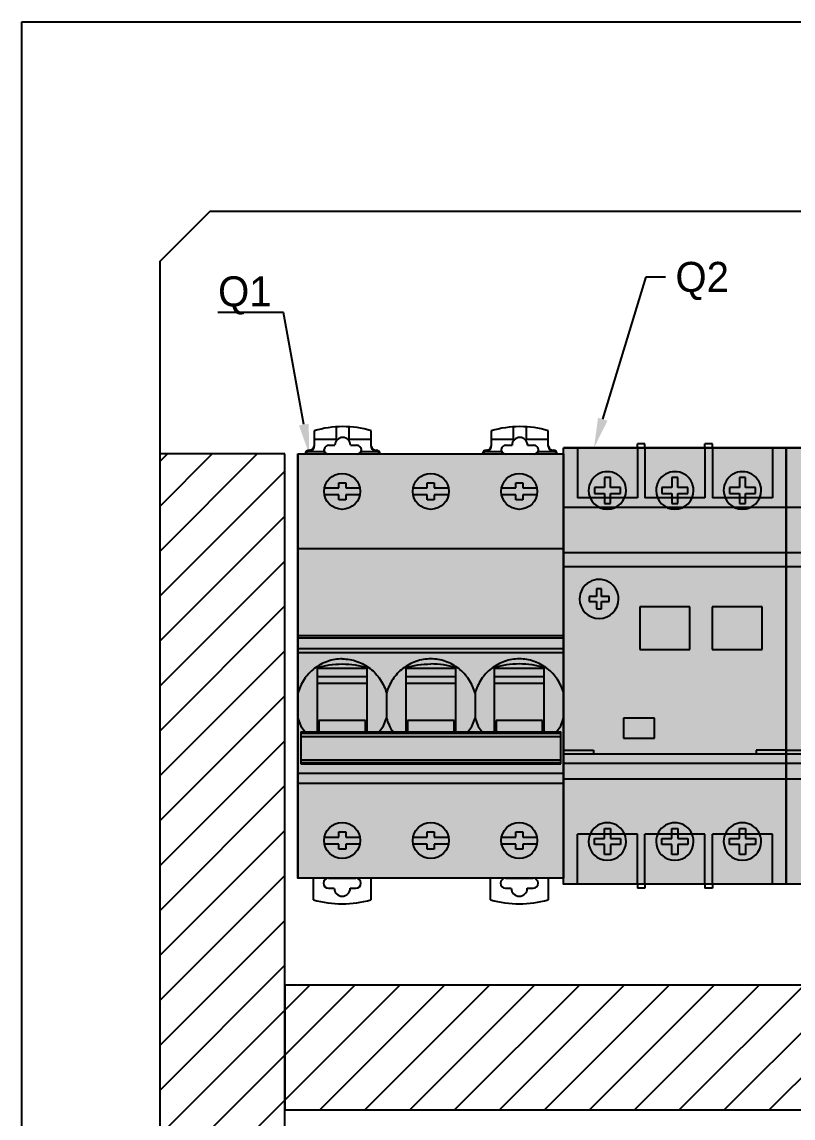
# Model space of a CAD drawing. Extents: x -20 to 2016, y -5898 to 916.
# Drawn here: x 1168.6 to 1322.8, y 696.7 to 915.9 of the extents above; entities that cross this region are included whole.
import ezdxf
from ezdxf import colors
from ezdxf.entities.mleader import LeaderData, LeaderLine
from ezdxf.math import Vec2, Vec3

# ---------------------------------------------------------------- set-up
doc = ezdxf.new("R2010")
doc.units = 0
for name, color, linetype in [('HIDDEN', 7, 'Continuous'), ('SYMS', 7, 'Continuous'), ('THICK', 7, 'Continuous')]:
    doc.layers.add(name, color=color, linetype=linetype)

msp = doc.modelspace()

# ---------------------------------------------------------------- hatches: boundary and pattern name
at = {"layer": 'SYMS', "true_color": 0x636466}
h = msp.add_hatch(color=251, dxfattribs=at)
h.dxf.hatch_style = 1
h.paths.add_polyline_path([(1276.897, 743.513), (1321.397, 743.513), (1321.397, 830.713), (1276.897, 830.713)])
h = msp.add_hatch(color=251, dxfattribs=at)
h.dxf.hatch_style = 1
h.paths.add_polyline_path([(1321.397, 743.513), (1365.897, 743.513), (1365.897, 830.713), (1321.397, 830.713)])
h = msp.add_hatch(dxfattribs=at)
h.set_pattern_fill('ANSI31', color=251, scale=2)
h.paths.add_polyline_path([(1221.181, 829.505), (1196.181, 829.505), (1196.181, 550.969), (1221.181, 550.969)])
h = msp.add_hatch(color=251, dxfattribs=at)
h.dxf.hatch_style = 1
h.paths.add_polyline_path([(1276.897, 829.513), (1223.797, 829.513), (1223.797, 744.713), (1276.897, 744.713)])
h = msp.add_hatch(dxfattribs=at)
h.set_pattern_fill('ANSI31', color=251, scale=2)
h.paths.add_polyline_path([(1466.064, 723.349), (1221.181, 723.349), (1221.181, 698.349), (1466.064, 698.349)])

# ---------------------------------------------------------------- linework, layer by layer
at = {"color": 7, "linetype": 'Continuous'}
for p, q in [((1227.047, 834.112), (1227.047, 831.042)), ((1231.497, 832.477), (1231.497, 834.935)), ((1233.997, 834.938), (1233.997, 832.477)), ((1238.447, 831.043), (1238.447, 834.125)), ((1262.447, 834.112), (1262.447, 831.042)), ((1266.897, 832.477), (1266.897, 834.935)), ((1269.397, 834.938), (1269.397, 832.477)), ((1273.847, 831.043), (1273.847, 834.125)), ((1227.047, 832.477), (1231.497, 832.477)), ((1229.997, 831.243), (1231.197, 831.243)), ((1233.997, 832.477), (1238.447, 832.477)), ((1234.297, 831.243), (1235.497, 831.243)), ((1262.447, 832.477), (1266.897, 832.477)), ((1265.397, 831.243), (1266.597, 831.243)), ((1269.397, 832.477), (1273.847, 832.477)), ((1269.697, 831.243), (1270.897, 831.243)), ((1223.797, 829.513), (1223.797, 744.713)), ((1223.797, 829.513), (1276.897, 829.513)), ((1225.829, 830.01), (1229.024, 830.01)), ((1226.047, 830.27), (1226.047, 830.04)), ((1228.997, 830.24), (1228.997, 830.24)), ((1236.47, 830.01), (1239.665, 830.01)), ((1239.447, 830.27), (1239.447, 830.04)), ((1261.229, 830.01), (1264.424, 830.01)), ((1261.447, 830.27), (1261.447, 830.04)), ((1264.397, 830.24), (1264.397, 830.24)), ((1271.87, 830.01), (1275.065, 830.01)), ((1274.847, 830.27), (1274.847, 830.04)), ((1276.897, 744.713), (1276.897, 829.513)), ((1321.397, 744.713), (1321.397, 829.513)), ((1229.116, 822.732), (1231.947, 822.732)), ((1231.947, 822.732), (1231.947, 823.752)), ((1231.947, 823.752), (1233.347, 823.752)), ((1233.347, 823.752), (1233.347, 822.732)), ((1233.347, 822.732), (1236.178, 822.732)), ((1246.816, 822.732), (1249.647, 822.732)), ((1249.647, 822.732), (1249.647, 823.752)), ((1249.647, 823.752), (1251.047, 823.752)), ((1251.047, 823.752), (1251.047, 822.732)), ((1251.047, 822.732), (1253.878, 822.732)), ((1264.516, 822.732), (1267.347, 822.732)), ((1267.347, 822.732), (1267.347, 823.752)), ((1267.347, 823.752), (1268.747, 823.752)), ((1268.747, 823.752), (1268.747, 822.732)), ((1268.747, 822.732), (1271.578, 822.732)), ((1231.947, 821.332), (1229.116, 821.332)), ((1231.947, 820.312), (1231.947, 821.332)), ((1233.347, 820.312), (1231.947, 820.312)), ((1233.347, 821.332), (1233.347, 820.312)), ((1236.178, 821.332), (1233.347, 821.332)), ((1249.647, 821.332), (1246.816, 821.332)), ((1249.647, 820.312), (1249.647, 821.332)), ((1251.047, 820.312), (1249.647, 820.312)), ((1251.047, 821.332), (1251.047, 820.312)), ((1253.878, 821.332), (1251.047, 821.332)), ((1267.347, 821.332), (1264.516, 821.332)), ((1267.347, 820.312), (1267.347, 821.332)), ((1268.747, 820.312), (1267.347, 820.312)), ((1268.747, 821.332), (1268.747, 820.312)), ((1271.578, 821.332), (1268.747, 821.332)), ((1223.797, 810.613), (1276.897, 810.613)), ((1276.897, 793.111), (1223.797, 793.111)), ((1223.797, 792.711), (1276.897, 792.711)), ((1223.797, 790.61), (1276.897, 790.61)), ((1223.797, 789.816), (1276.897, 789.816)), ((1227.647, 786.754), (1227.647, 773.942)), ((1237.647, 786.608), (1227.647, 786.608)), ((1227.647, 785.036), (1237.647, 785.036)), ((1237.647, 773.942), (1237.647, 786.754)), ((1245.347, 786.754), (1245.347, 773.942)), ((1255.347, 786.608), (1245.347, 786.608)), ((1245.347, 785.036), (1255.347, 785.036)), ((1255.347, 773.942), (1255.347, 786.754)), ((1263.047, 786.754), (1263.047, 773.942)), ((1273.047, 786.608), (1263.047, 786.608)), ((1263.047, 785.036), (1273.047, 785.036)), ((1273.047, 773.942), (1273.047, 786.754)), ((1237.647, 783.595), (1227.647, 783.595)), ((1255.347, 783.595), (1245.347, 783.595)), ((1273.047, 783.595), (1263.047, 783.595)), ((1241.497, 781.69), (1241.497, 776.69)), ((1259.197, 781.69), (1259.197, 776.69)), ((1227.997, 776.194), (1227.997, 773.942)), ((1237.297, 776.194), (1227.997, 776.194)), ((1237.297, 773.942), (1237.297, 776.194)), ((1254.997, 776.194), (1245.697, 776.194)), ((1245.697, 776.194), (1245.697, 773.942)), ((1254.997, 773.942), (1254.997, 776.194)), ((1272.697, 776.194), (1263.397, 776.194)), ((1263.397, 776.194), (1263.397, 773.942)), ((1272.697, 773.942), (1272.697, 776.194)), ((1224.347, 773.942), (1224.347, 767.57)), ((1224.347, 773.942), (1276.347, 773.942)), ((1227.997, 774.022), (1227.647, 774.022)), ((1237.647, 774.022), (1237.297, 774.022)), ((1245.697, 774.022), (1245.347, 774.022)), ((1255.347, 774.022), (1254.997, 774.022)), ((1263.397, 774.022), (1263.047, 774.022)), ((1273.047, 774.022), (1272.697, 774.022)), ((1276.347, 767.57), (1276.347, 773.942)), ((1276.347, 773.59), (1224.347, 773.59)), ((1224.347, 773.007), (1276.347, 773.007)), ((1224.347, 768.356), (1276.347, 768.356)), ((1276.347, 767.745), (1224.347, 767.745)), ((1224.347, 767.569), (1276.347, 767.569)), ((1276.897, 765.614), (1223.797, 765.614)), ((1276.897, 763.601), (1223.797, 763.601)), ((1229.116, 752.913), (1231.947, 752.913)), ((1231.947, 753.933), (1233.347, 753.933)), ((1231.947, 752.913), (1231.947, 753.933)), ((1233.347, 753.933), (1233.347, 752.913)), ((1233.347, 752.913), (1236.178, 752.913)), ((1246.816, 752.913), (1249.647, 752.913)), ((1249.647, 753.933), (1251.047, 753.933)), ((1249.647, 752.913), (1249.647, 753.933)), ((1251.047, 753.933), (1251.047, 752.913)), ((1251.047, 752.913), (1253.878, 752.913)), ((1264.516, 752.913), (1267.347, 752.913)), ((1267.347, 753.933), (1268.747, 753.933)), ((1267.347, 752.913), (1267.347, 753.933)), ((1268.747, 753.933), (1268.747, 752.913)), ((1268.747, 752.913), (1271.578, 752.913)), ((1231.947, 751.513), (1229.116, 751.513)), ((1231.947, 750.493), (1231.947, 751.513)), ((1233.347, 750.493), (1231.947, 750.493)), ((1236.178, 751.513), (1233.347, 751.513)), ((1233.347, 751.513), (1233.347, 750.493)), ((1249.647, 751.513), (1246.816, 751.513)), ((1249.647, 750.493), (1249.647, 751.513)), ((1251.047, 750.493), (1249.647, 750.493)), ((1253.878, 751.513), (1251.047, 751.513)), ((1251.047, 751.513), (1251.047, 750.493)), ((1267.347, 751.513), (1264.516, 751.513)), ((1267.347, 750.493), (1267.347, 751.513)), ((1268.747, 750.493), (1267.347, 750.493)), ((1271.578, 751.513), (1268.747, 751.513)), ((1268.747, 751.513), (1268.747, 750.493)), ((1276.897, 744.713), (1223.797, 744.713)), ((1226.897, 740.34), (1226.897, 744.713)), ((1229.897, 744.675), (1235.397, 744.675)), ((1238.397, 744.713), (1238.397, 740.34)), ((1262.297, 740.34), (1262.297, 744.713)), ((1265.297, 744.675), (1270.797, 744.675)), ((1273.797, 744.713), (1273.797, 740.34)), ((1229.897, 742.675), (1231.047, 742.675)), ((1234.247, 742.675), (1235.397, 742.675)), ((1265.297, 742.675), (1266.447, 742.675)), ((1269.647, 742.675), (1270.797, 742.675))]:
    msp.add_line(p, q, dxfattribs=at)
for points in [[(1223.797, 776.69), (1224.394, 775.098), (1225.247, 773.942)], [(1240.049, 773.942), (1240.921, 775.142), (1241.497, 776.69)], [(1257.75, 773.942), (1258.574, 775.045), (1259.197, 776.69)], [(1259.197, 776.69), (1259.822, 775.04), (1260.644, 773.942)], [(1275.451, 773.942), (1276.321, 775.14), (1276.897, 776.69)]]:
    msp.add_lwpolyline(points, dxfattribs=at)
for centre in [(1232.647, 822.032), (1250.347, 822.032), (1268.047, 822.032), (1232.647, 752.213), (1250.347, 752.213), (1268.047, 752.213)]:
    msp.add_circle(centre, 3.6, dxfattribs=at)
for centre, radius, start, end in [((1232.768, 815.627), 19.35, 72.93368, 107.19779), ((1268.168, 815.627), 19.35, 72.93368, 107.19779), ((1226.048, 831.269), 0.999, 269.94789, 347.60912), ((1239.446, 831.269), 0.999, 192.37273, 270.05196), ((1261.448, 831.269), 0.999, 269.94789, 347.60912), ((1274.846, 831.269), 0.999, 192.37273, 270.05196), ((1226.046, 829.47), 0.799, 89.93431, 176.89795), ((1226.046, 829.24), 0.799, 90.03781, 158.92721), ((1230.003, 830.24), 1.006, 180.03804, 193.26852), ((1229.996, 830.471), 0.999, 192.60964, 262.48509), ((1229.994, 830.24), 0.997, 193.35606, 228.0482), ((1235.498, 830.471), 0.999, 277.5157, 347.35899), ((1235.5, 830.24), 0.997, 311.9518, 346.64389), ((1235.491, 830.24), 1.006, 346.73226, 359.96389), ((1239.448, 829.47), 0.799, 3.10206, 90.06573), ((1239.448, 829.24), 0.799, 21.07286, 89.97782), ((1261.446, 829.47), 0.799, 89.93431, 176.89795), ((1261.446, 829.24), 0.799, 90.03781, 158.92721), ((1265.403, 830.24), 1.006, 180.03804, 193.26852), ((1265.396, 830.471), 0.999, 192.60964, 262.48509), ((1265.394, 830.24), 0.997, 193.35606, 228.0482), ((1270.898, 830.471), 0.999, 277.5157, 347.35899), ((1270.9, 830.24), 0.997, 311.9518, 346.64389), ((1270.891, 830.24), 1.006, 346.73226, 359.96389), ((1274.848, 829.47), 0.799, 3.10206, 90.06573), ((1274.848, 829.24), 0.799, 21.07286, 89.97782), ((1250.507, 779.161), 9.343, 195.33232, 214.05482), ((1229.897, 743.675), 1, 90, 270), ((1235.397, 743.675), 1, 270, 90), ((1265.297, 743.675), 1, 90, 270), ((1270.797, 743.675), 1, 270, 90), ((1232.647, 742.675), 1.6, 180, 0), ((1268.047, 742.675), 1.6, 180, 0), ((1232.647, 761.575), 22, 254.84901, 285.15099), ((1268.047, 761.575), 22, 254.84901, 285.15099)]:
    msp.add_arc(centre, radius, start, end, dxfattribs=at)
for centre in [(1232.747, 831.243), (1268.147, 831.243)]:
    msp.add_ellipse(centre, major_axis=(0, 1.554), ratio=0.9974926, start_param=-1.5707963, end_param=1.5707963, dxfattribs=at)
for points, knots in [([(1226.047, 830.04), (1226.177, 830.04), (1226.441, 830.092), (1226.773, 830.316), (1226.995, 830.649), (1227.047, 830.912), (1227.047, 831.042)], [0, 0, 0, 0, 0.2500209, 0.4999737, 0.7499357, 1, 1, 1, 1]), ([(1229.996, 831.243), (1229.866, 831.243), (1229.603, 831.19), (1229.271, 830.967), (1229.049, 830.634), (1228.997, 830.371), (1228.997, 830.24)], [0, 0, 0, 0, 0.250033, 0.499987, 0.7499598, 1, 1, 1, 1]), ([(1236.497, 830.24), (1236.497, 830.37), (1236.446, 830.633), (1236.223, 830.967), (1235.891, 831.19), (1235.628, 831.243), (1235.498, 831.243)], [0, 0, 0, 0, 0.2500392, 0.5000124, 0.7499668, 1, 1, 1, 1]), ([(1238.447, 831.043), (1238.447, 830.913), (1238.499, 830.649), (1238.721, 830.316), (1239.053, 830.092), (1239.317, 830.04), (1239.447, 830.04)], [0, 0, 0, 0, 0.2500524, 0.5000155, 0.7499724, 1, 1, 1, 1]), ([(1261.447, 830.04), (1261.577, 830.04), (1261.841, 830.092), (1262.173, 830.316), (1262.395, 830.649), (1262.447, 830.912), (1262.447, 831.042)], [0, 0, 0, 0, 0.2500209, 0.4999737, 0.7499357, 1, 1, 1, 1]), ([(1265.396, 831.243), (1265.266, 831.243), (1265.003, 831.19), (1264.671, 830.967), (1264.449, 830.634), (1264.397, 830.371), (1264.397, 830.24)], [0, 0, 0, 0, 0.250033, 0.499987, 0.7499598, 1, 1, 1, 1]), ([(1271.897, 830.24), (1271.897, 830.37), (1271.846, 830.633), (1271.623, 830.967), (1271.291, 831.19), (1271.028, 831.243), (1270.898, 831.243)], [0, 0, 0, 0, 0.2500392, 0.5000124, 0.7499668, 1, 1, 1, 1]), ([(1273.847, 831.043), (1273.847, 830.913), (1273.899, 830.649), (1274.121, 830.316), (1274.453, 830.092), (1274.717, 830.04), (1274.847, 830.04)], [0, 0, 0, 0, 0.2500524, 0.5000155, 0.7499724, 1, 1, 1, 1]), ([(1232.647, 788.531), (1232.147, 788.531), (1231.144, 788.447), (1229.683, 788.075), (1228.303, 787.466), (1227.041, 786.64), (1225.931, 785.62), (1225, 784.435), (1224.27, 783.117), (1223.929, 782.172), (1223.797, 781.69)], [0, 0, 0, 0, 0.1250447, 0.2501073, 0.3751465, 0.5001811, 0.625201, 0.7501804, 0.8751345, 1, 1, 1, 1]), ([(1227.647, 786.754), (1228.436, 787.012), (1230.092, 787.396), (1231.786, 787.522), (1232.647, 787.522)], [0, 0, 0, 0, 0.4908541, 1, 1, 1, 1]), ([(1232.647, 788.531), (1233.147, 788.531), (1234.15, 788.447), (1235.612, 788.075), (1236.992, 787.466), (1238.253, 786.64), (1239.363, 785.62), (1240.294, 784.435), (1241.024, 783.117), (1241.365, 782.172), (1241.497, 781.69)], [0, 0, 0, 0, 0.1250471, 0.2501139, 0.3751547, 0.5001919, 0.6252118, 0.7501906, 0.8751389, 1, 1, 1, 1]), ([(1232.647, 787.522), (1233.508, 787.522), (1235.202, 787.396), (1236.858, 787.012), (1237.647, 786.754)], [0, 0, 0, 0, 0.5091459, 1, 1, 1, 1]), ([(1250.347, 788.531), (1249.847, 788.531), (1248.844, 788.447), (1247.383, 788.075), (1246.003, 787.466), (1244.741, 786.64), (1243.631, 785.62), (1242.7, 784.435), (1241.97, 783.117), (1241.629, 782.172), (1241.497, 781.69)], [0, 0, 0, 0, 0.1250435, 0.2501077, 0.3751471, 0.5001804, 0.6252009, 0.7501815, 0.8751369, 1, 1, 1, 1]), ([(1245.347, 786.754), (1246.136, 787.012), (1247.792, 787.396), (1249.486, 787.522), (1250.347, 787.522)], [0, 0, 0, 0, 0.4908541, 1, 1, 1, 1]), ([(1259.197, 781.69), (1259.065, 782.172), (1258.724, 783.117), (1257.994, 784.435), (1257.063, 785.62), (1255.953, 786.64), (1254.691, 787.466), (1253.312, 788.075), (1251.85, 788.447), (1250.847, 788.531), (1250.347, 788.531)], [0, 0, 0, 0, 0.1248551, 0.2498031, 0.3747884, 0.4998098, 0.6248473, 0.7498772, 0.8749456, 1, 1, 1, 1]), ([(1255.347, 786.754), (1254.558, 787.012), (1252.902, 787.396), (1251.208, 787.522), (1250.347, 787.522)], [0, 0, 0, 0, 0.4908932, 1, 1, 1, 1]), ([(1268.047, 788.531), (1267.547, 788.531), (1266.544, 788.447), (1265.083, 788.075), (1263.703, 787.466), (1262.441, 786.64), (1261.331, 785.62), (1260.4, 784.435), (1259.67, 783.117), (1259.329, 782.172), (1259.197, 781.69)], [0, 0, 0, 0, 0.1250426, 0.2501069, 0.3751464, 0.5001797, 0.6252006, 0.7501814, 0.8751366, 1, 1, 1, 1]), ([(1268.047, 787.522), (1267.186, 787.522), (1265.492, 787.396), (1263.836, 787.012), (1263.047, 786.754)], [0, 0, 0, 0, 0.5091068, 1, 1, 1, 1]), ([(1276.897, 781.69), (1276.765, 782.172), (1276.424, 783.117), (1275.694, 784.435), (1274.763, 785.62), (1273.653, 786.64), (1272.391, 787.466), (1271.012, 788.075), (1269.55, 788.448), (1268.547, 788.531), (1268.047, 788.531)], [0, 0, 0, 0, 0.1248564, 0.2498074, 0.37479, 0.4998142, 0.6248494, 0.7498804, 0.8749457, 1, 1, 1, 1]), ([(1273.047, 786.754), (1272.258, 787.012), (1270.602, 787.396), (1268.908, 787.522), (1268.047, 787.522)], [0, 0, 0, 0, 0.4908932, 1, 1, 1, 1])]:
    msp.add_open_spline(points, degree=3, knots=knots, dxfattribs=at)
at = {"layer": 'HIDDEN'}
for p, q in [((1276.897, 830.713), (1276.897, 830.713)), ((1279.647, 830.713), (1279.647, 830.713)), ((1279.647, 830.713), (1279.647, 820.713)), ((1291.647, 831.513), (1291.647, 831.513)), ((1291.647, 830.713), (1291.647, 830.713)), ((1291.647, 830.713), (1291.647, 830.713)), ((1291.647, 830.713), (1291.647, 820.713)), ((1293.147, 831.513), (1293.147, 831.513)), ((1293.147, 830.713), (1293.147, 830.713)), ((1293.147, 830.713), (1293.147, 830.713)), ((1293.147, 830.713), (1293.147, 820.713)), ((1305.147, 831.513), (1305.147, 831.513)), ((1305.147, 830.713), (1305.147, 830.713)), ((1305.147, 830.713), (1305.147, 830.713)), ((1305.147, 830.713), (1305.147, 820.713)), ((1306.647, 831.513), (1306.647, 831.513)), ((1306.647, 830.713), (1306.647, 830.713)), ((1306.647, 830.713), (1306.647, 830.713)), ((1306.647, 830.713), (1306.647, 820.713)), ((1318.647, 830.713), (1318.647, 830.713)), ((1318.647, 830.713), (1318.647, 820.713)), ((1321.397, 830.713), (1321.397, 830.713)), ((1321.397, 830.713), (1321.397, 830.713)), ((1285.047, 824.813), (1285.047, 824.813)), ((1286.247, 824.813), (1286.247, 824.813)), ((1298.547, 824.813), (1298.547, 824.813)), ((1299.747, 824.813), (1299.747, 824.813)), ((1312.047, 824.813), (1312.047, 824.813)), ((1313.247, 824.813), (1313.247, 824.813)), ((1281.897, 822.213), (1281.897, 822.213)), ((1283.047, 822.813), (1283.047, 822.813)), ((1285.047, 822.813), (1285.047, 822.813)), ((1286.247, 822.813), (1286.247, 822.813)), ((1288.247, 822.813), (1288.247, 822.813)), ((1289.397, 822.213), (1289.397, 822.213)), ((1295.397, 822.213), (1295.397, 822.213)), ((1296.547, 822.813), (1296.547, 822.813)), ((1298.547, 822.813), (1298.547, 822.813)), ((1299.747, 822.813), (1299.747, 822.813)), ((1301.747, 822.813), (1301.747, 822.813)), ((1302.897, 822.213), (1302.897, 822.213)), ((1308.897, 822.213), (1308.897, 822.213)), ((1310.047, 822.813), (1310.047, 822.813)), ((1312.047, 822.813), (1312.047, 822.813)), ((1313.247, 822.813), (1313.247, 822.813)), ((1315.247, 822.813), (1315.247, 822.813)), ((1316.397, 822.213), (1316.397, 822.213)), ((1291.647, 820.713), (1279.647, 820.713)), ((1279.647, 820.713), (1279.647, 820.713)), ((1283.047, 821.613), (1283.047, 821.613)), ((1285.047, 821.613), (1285.047, 821.613)), ((1286.247, 821.613), (1286.247, 821.613)), ((1288.247, 821.613), (1288.247, 821.613)), ((1291.647, 820.713), (1291.647, 820.713)), ((1305.147, 820.713), (1293.147, 820.713)), ((1293.147, 820.713), (1293.147, 820.713)), ((1296.547, 821.613), (1296.547, 821.613)), ((1298.547, 821.613), (1298.547, 821.613)), ((1299.747, 821.613), (1299.747, 821.613)), ((1301.747, 821.613), (1301.747, 821.613)), ((1305.147, 820.713), (1305.147, 820.713)), ((1306.647, 820.713), (1306.647, 820.713)), ((1318.647, 820.713), (1306.647, 820.713)), ((1310.047, 821.613), (1310.047, 821.613)), ((1312.047, 821.613), (1312.047, 821.613)), ((1313.247, 821.613), (1313.247, 821.613)), ((1315.247, 821.613), (1315.247, 821.613)), ((1318.647, 820.713), (1318.647, 820.713)), ((1321.397, 818.813), (1276.897, 818.813)), ((1285.047, 819.613), (1285.047, 819.613)), ((1286.247, 819.613), (1286.247, 819.613)), ((1298.547, 819.613), (1298.547, 819.613)), ((1299.747, 819.613), (1299.747, 819.613)), ((1312.047, 819.613), (1312.047, 819.613)), ((1313.247, 819.613), (1313.247, 819.613)), ((1365.897, 818.813), (1321.397, 818.813)), ((1276.897, 809.713), (1276.897, 809.713)), ((1321.397, 809.713), (1321.397, 809.713)), ((1321.397, 809.713), (1321.397, 809.713)), ((1276.897, 806.913), (1276.897, 806.913)), ((1321.397, 806.913), (1276.897, 806.913)), ((1280.247, 806.913), (1280.247, 806.913)), ((1296.147, 806.913), (1296.147, 806.913)), ((1302.147, 806.913), (1302.147, 806.913)), ((1318.047, 806.913), (1318.047, 806.913)), ((1321.397, 806.913), (1321.397, 806.913)), ((1321.397, 806.913), (1321.397, 806.913)), ((1365.897, 806.913), (1321.397, 806.913)), ((1280.247, 802.913), (1280.247, 802.913)), ((1283.497, 802.513), (1283.497, 802.513)), ((1284.497, 802.513), (1284.497, 802.513)), ((1280.097, 800.513), (1280.097, 800.513)), ((1281.997, 801.013), (1281.997, 801.013)), ((1281.997, 800.013), (1281.997, 800.013)), ((1283.497, 801.013), (1283.497, 801.013)), ((1283.497, 800.013), (1283.497, 800.013)), ((1284.497, 801.013), (1284.497, 801.013)), ((1284.497, 800.013), (1284.497, 800.013)), ((1285.997, 801.013), (1285.997, 801.013)), ((1285.997, 800.013), (1285.997, 800.013)), ((1287.897, 800.513), (1287.897, 800.513)), ((1283.497, 798.513), (1283.497, 798.513)), ((1284.497, 798.513), (1284.497, 798.513)), ((1292.117, 798.913), (1292.117, 798.913)), ((1302.117, 798.913), (1302.117, 798.913)), ((1306.617, 798.913), (1306.617, 798.913)), ((1316.617, 798.913), (1316.617, 798.913)), ((1292.117, 790.413), (1292.117, 790.413)), ((1302.117, 790.413), (1302.117, 790.413)), ((1306.617, 790.413), (1306.617, 790.413)), ((1316.617, 790.413), (1316.617, 790.413)), ((1288.897, 776.713), (1288.897, 776.713)), ((1295.097, 776.713), (1295.097, 776.713)), ((1288.897, 772.713), (1288.897, 772.713)), ((1295.097, 772.713), (1295.097, 772.713)), ((1276.897, 770.299), (1282.897, 770.299)), ((1276.897, 769.513), (1276.897, 769.513)), ((1321.397, 769.513), (1276.897, 769.513)), ((1282.897, 770.299), (1282.897, 769.513)), ((1282.897, 769.513), (1282.897, 769.513)), ((1321.397, 770.299), (1315.397, 770.299)), ((1315.397, 770.299), (1315.397, 769.513)), ((1315.397, 769.513), (1315.397, 769.513)), ((1321.397, 770.299), (1327.397, 770.299)), ((1321.397, 769.513), (1321.397, 769.513)), ((1321.397, 769.513), (1321.397, 769.513)), ((1365.897, 769.513), (1321.397, 769.513)), ((1321.397, 767.613), (1276.897, 767.613)), ((1365.897, 767.613), (1321.397, 767.613)), ((1276.897, 764.513), (1276.897, 764.513)), ((1321.397, 764.513), (1321.397, 764.513)), ((1321.397, 764.513), (1321.397, 764.513)), ((1285.047, 754.613), (1285.047, 754.613)), ((1286.247, 754.613), (1286.247, 754.613)), ((1298.547, 754.613), (1298.547, 754.613)), ((1299.747, 754.613), (1299.747, 754.613)), ((1312.047, 754.613), (1312.047, 754.613)), ((1313.247, 754.613), (1313.247, 754.613)), ((1291.647, 753.513), (1279.647, 753.513)), ((1279.647, 753.513), (1279.647, 753.513)), ((1279.647, 743.513), (1279.647, 753.513)), ((1281.897, 752.013), (1281.897, 752.013)), ((1283.047, 752.613), (1283.047, 752.613)), ((1285.047, 752.613), (1285.047, 752.613)), ((1286.247, 752.613), (1286.247, 752.613)), ((1288.247, 752.613), (1288.247, 752.613)), ((1289.397, 752.013), (1289.397, 752.013)), ((1291.647, 753.513), (1291.647, 753.513)), ((1291.647, 743.513), (1291.647, 753.513)), ((1305.147, 753.513), (1293.147, 753.513)), ((1293.147, 753.513), (1293.147, 753.513)), ((1293.147, 743.513), (1293.147, 753.513)), ((1295.397, 752.013), (1295.397, 752.013)), ((1296.547, 752.613), (1296.547, 752.613)), ((1298.547, 752.613), (1298.547, 752.613)), ((1299.747, 752.613), (1299.747, 752.613)), ((1301.747, 752.613), (1301.747, 752.613)), ((1302.897, 752.013), (1302.897, 752.013)), ((1305.147, 753.513), (1305.147, 753.513)), ((1305.147, 743.513), (1305.147, 753.513)), ((1306.647, 753.513), (1306.647, 753.513)), ((1306.647, 743.513), (1306.647, 753.513)), ((1318.647, 753.513), (1306.647, 753.513)), ((1308.897, 752.013), (1308.897, 752.013)), ((1310.047, 752.613), (1310.047, 752.613)), ((1312.047, 752.613), (1312.047, 752.613)), ((1313.247, 752.613), (1313.247, 752.613)), ((1315.247, 752.613), (1315.247, 752.613)), ((1316.397, 752.013), (1316.397, 752.013)), ((1318.647, 753.513), (1318.647, 753.513)), ((1318.647, 743.513), (1318.647, 753.513)), ((1283.047, 751.413), (1283.047, 751.413)), ((1285.047, 751.413), (1285.047, 751.413)), ((1286.247, 751.413), (1286.247, 751.413)), ((1288.247, 751.413), (1288.247, 751.413)), ((1296.547, 751.413), (1296.547, 751.413)), ((1298.547, 751.413), (1298.547, 751.413)), ((1299.747, 751.413), (1299.747, 751.413)), ((1301.747, 751.413), (1301.747, 751.413)), ((1310.047, 751.413), (1310.047, 751.413)), ((1312.047, 751.413), (1312.047, 751.413)), ((1313.247, 751.413), (1313.247, 751.413)), ((1315.247, 751.413), (1315.247, 751.413)), ((1285.047, 749.413), (1285.047, 749.413)), ((1286.247, 749.413), (1286.247, 749.413)), ((1298.547, 749.413), (1298.547, 749.413)), ((1299.747, 749.413), (1299.747, 749.413)), ((1312.047, 749.413), (1312.047, 749.413)), ((1313.247, 749.413), (1313.247, 749.413)), ((1276.897, 743.513), (1276.897, 743.513)), ((1279.647, 743.513), (1279.647, 743.513)), ((1291.647, 743.513), (1291.647, 743.513)), ((1291.647, 743.513), (1291.647, 743.513)), ((1293.147, 743.513), (1293.147, 743.513)), ((1293.147, 743.513), (1293.147, 743.513)), ((1305.147, 743.513), (1305.147, 743.513)), ((1305.147, 743.513), (1305.147, 743.513)), ((1306.647, 743.513), (1306.647, 743.513)), ((1306.647, 743.513), (1306.647, 743.513)), ((1318.647, 743.513), (1318.647, 743.513)), ((1321.397, 743.513), (1321.397, 743.513)), ((1321.397, 743.513), (1321.397, 743.513)), ((1291.647, 742.713), (1291.647, 742.713)), ((1293.147, 742.713), (1293.147, 742.713)), ((1305.147, 742.713), (1305.147, 742.713)), ((1306.647, 742.713), (1306.647, 742.713))]:
    msp.add_line(p, q, dxfattribs=at)
at = {"layer": 'SYMS'}
for p, q in [((1168.623, 415.891), (1168.623, 915.891)), ((1168.623, 915.891), (1518.623, 915.891)), ((1221.181, 829.505), (1196.181, 829.505)), ((1196.181, 829.505), (1196.181, 550.969)), ((1221.181, 550.969), (1221.181, 829.505)), ((1221.181, 723.349), (1221.181, 698.349)), ((1221.181, 723.349), (1466.064, 723.349)), ((1221.181, 698.349), (1466.064, 698.349))]:
    msp.add_line(p, q, dxfattribs=at)
for points in [[(1206.181, 451.174), (1481.064, 451.174), (1491.064, 461.174), (1491.064, 867.971), (1481.064, 877.971), (1206.181, 877.971), (1196.181, 867.971), (1196.181, 461.174)], [(1276.897, 830.713), (1321.397, 830.713), (1321.397, 743.513), (1276.897, 743.513)], [(1321.397, 830.713), (1365.897, 830.713), (1365.897, 743.513), (1321.397, 743.513)], [(1223.797, 829.513), (1276.897, 829.513), (1276.897, 744.713), (1223.797, 744.713)]]:
    msp.add_lwpolyline(points, close=True, dxfattribs=at)
at = {"layer": 'THICK'}
for p, q in [((1276.897, 809.713), (1276.897, 830.713)), ((1321.397, 830.713), (1276.897, 830.713)), ((1293.147, 831.513), (1291.647, 831.513)), ((1291.647, 830.713), (1291.647, 831.513)), ((1293.147, 830.713), (1293.147, 831.513)), ((1306.647, 831.513), (1305.147, 831.513)), ((1305.147, 830.713), (1305.147, 831.513)), ((1306.647, 830.713), (1306.647, 831.513)), ((1321.397, 809.713), (1321.397, 830.713)), ((1321.397, 809.713), (1321.397, 830.713)), ((1365.897, 830.713), (1321.397, 830.713)), ((1286.247, 824.813), (1285.047, 824.813)), ((1285.047, 824.813), (1285.047, 822.813)), ((1286.247, 822.813), (1286.247, 824.813)), ((1299.747, 824.813), (1298.547, 824.813)), ((1298.547, 824.813), (1298.547, 822.813)), ((1299.747, 822.813), (1299.747, 824.813)), ((1312.047, 824.813), (1312.047, 822.813)), ((1313.247, 824.813), (1312.047, 824.813)), ((1313.247, 822.813), (1313.247, 824.813)), ((1283.047, 822.813), (1283.047, 821.613)), ((1285.047, 822.813), (1283.047, 822.813)), ((1288.247, 822.813), (1286.247, 822.813)), ((1288.247, 821.613), (1288.247, 822.813)), ((1296.547, 822.813), (1296.547, 821.613)), ((1298.547, 822.813), (1296.547, 822.813)), ((1301.747, 822.813), (1299.747, 822.813)), ((1301.747, 821.613), (1301.747, 822.813)), ((1310.047, 822.813), (1310.047, 821.613)), ((1312.047, 822.813), (1310.047, 822.813)), ((1315.247, 822.813), (1313.247, 822.813)), ((1315.247, 821.613), (1315.247, 822.813)), ((1283.047, 821.613), (1285.047, 821.613)), ((1285.047, 821.613), (1285.047, 819.613)), ((1286.247, 821.613), (1288.247, 821.613)), ((1286.247, 819.613), (1286.247, 821.613)), ((1296.547, 821.613), (1298.547, 821.613)), ((1298.547, 821.613), (1298.547, 819.613)), ((1299.747, 821.613), (1301.747, 821.613)), ((1299.747, 819.613), (1299.747, 821.613)), ((1310.047, 821.613), (1312.047, 821.613)), ((1312.047, 821.613), (1312.047, 819.613)), ((1313.247, 821.613), (1315.247, 821.613)), ((1313.247, 819.613), (1313.247, 821.613)), ((1285.047, 819.613), (1286.247, 819.613)), ((1298.547, 819.613), (1299.747, 819.613)), ((1312.047, 819.613), (1313.247, 819.613)), ((1276.897, 764.513), (1276.897, 809.713)), ((1321.397, 809.713), (1276.897, 809.713)), ((1321.397, 764.513), (1321.397, 809.713)), ((1321.397, 764.513), (1321.397, 809.713)), ((1365.897, 809.713), (1321.397, 809.713)), ((1284.497, 802.513), (1283.497, 802.513)), ((1283.497, 802.513), (1283.497, 801.013)), ((1284.497, 801.013), (1284.497, 802.513)), ((1281.997, 801.013), (1281.997, 800.013)), ((1283.497, 801.013), (1281.997, 801.013)), ((1281.997, 800.013), (1283.497, 800.013)), ((1283.497, 800.013), (1283.497, 798.513)), ((1285.997, 801.013), (1284.497, 801.013)), ((1284.497, 800.013), (1285.997, 800.013)), ((1284.497, 798.513), (1284.497, 800.013)), ((1285.997, 800.013), (1285.997, 801.013)), ((1283.497, 798.513), (1284.497, 798.513)), ((1302.117, 798.913), (1292.117, 798.913)), ((1292.117, 798.913), (1292.117, 790.413)), ((1302.117, 790.413), (1302.117, 798.913)), ((1316.617, 798.913), (1306.617, 798.913)), ((1306.617, 798.913), (1306.617, 790.413)), ((1316.617, 790.413), (1316.617, 798.913)), ((1292.117, 790.413), (1302.117, 790.413)), ((1306.617, 790.413), (1316.617, 790.413)), ((1295.097, 776.713), (1288.897, 776.713)), ((1288.897, 776.713), (1288.897, 772.713)), ((1295.097, 772.713), (1295.097, 776.713)), ((1288.897, 772.713), (1295.097, 772.713)), ((1276.897, 743.513), (1276.897, 764.513)), ((1321.397, 764.513), (1276.897, 764.513)), ((1321.397, 743.513), (1321.397, 764.513)), ((1321.397, 743.513), (1321.397, 764.513)), ((1365.897, 764.513), (1321.397, 764.513)), ((1285.047, 752.613), (1285.047, 754.613)), ((1285.047, 754.613), (1286.247, 754.613)), ((1286.247, 754.613), (1286.247, 752.613)), ((1298.547, 752.613), (1298.547, 754.613)), ((1298.547, 754.613), (1299.747, 754.613)), ((1299.747, 754.613), (1299.747, 752.613)), ((1312.047, 752.613), (1312.047, 754.613)), ((1312.047, 754.613), (1313.247, 754.613)), ((1313.247, 754.613), (1313.247, 752.613)), ((1283.047, 751.413), (1283.047, 752.613)), ((1283.047, 752.613), (1285.047, 752.613)), ((1286.247, 752.613), (1288.247, 752.613)), ((1288.247, 752.613), (1288.247, 751.413)), ((1296.547, 751.413), (1296.547, 752.613)), ((1296.547, 752.613), (1298.547, 752.613)), ((1299.747, 752.613), (1301.747, 752.613)), ((1301.747, 752.613), (1301.747, 751.413)), ((1310.047, 751.413), (1310.047, 752.613)), ((1310.047, 752.613), (1312.047, 752.613)), ((1313.247, 752.613), (1315.247, 752.613)), ((1315.247, 752.613), (1315.247, 751.413)), ((1285.047, 751.413), (1283.047, 751.413)), ((1285.047, 749.413), (1285.047, 751.413)), ((1288.247, 751.413), (1286.247, 751.413)), ((1286.247, 751.413), (1286.247, 749.413)), ((1298.547, 751.413), (1296.547, 751.413)), ((1298.547, 749.413), (1298.547, 751.413)), ((1301.747, 751.413), (1299.747, 751.413)), ((1299.747, 751.413), (1299.747, 749.413)), ((1312.047, 751.413), (1310.047, 751.413)), ((1312.047, 749.413), (1312.047, 751.413)), ((1315.247, 751.413), (1313.247, 751.413)), ((1313.247, 751.413), (1313.247, 749.413)), ((1286.247, 749.413), (1285.047, 749.413)), ((1299.747, 749.413), (1298.547, 749.413)), ((1313.247, 749.413), (1312.047, 749.413)), ((1321.397, 743.513), (1276.897, 743.513)), ((1291.647, 743.513), (1291.647, 742.713)), ((1293.147, 743.513), (1293.147, 742.713)), ((1305.147, 743.513), (1305.147, 742.713)), ((1306.647, 743.513), (1306.647, 742.713)), ((1365.897, 743.513), (1321.397, 743.513)), ((1293.147, 742.713), (1291.647, 742.713)), ((1306.647, 742.713), (1305.147, 742.713))]:
    msp.add_line(p, q, dxfattribs=at)
for centre, radius, start, end in [((1285.647, 822.213), 3.75, 359.99998, 180.00002), ((1299.147, 822.213), 3.75, 359.99998, 180.00002), ((1312.647, 822.213), 3.75, 359.99998, 180.00002), ((1285.647, 822.213), 3.75, 180.00002, 359.99998), ((1299.147, 822.213), 3.75, 180.00002, 359.99998), ((1312.647, 822.213), 3.75, 180.00002, 359.99998), ((1283.997, 800.513), 3.9, 359.99998, 180.00002), ((1283.997, 800.513), 3.9, 180.00002, 359.99998), ((1285.647, 752.013), 3.75, 359.99998, 180.00002), ((1299.147, 752.013), 3.75, 359.99998, 180.00002), ((1312.647, 752.013), 3.75, 359.99998, 180.00002), ((1285.647, 752.013), 3.75, 180.00002, 359.99998), ((1299.147, 752.013), 3.75, 180.00002, 359.99998), ((1312.647, 752.013), 3.75, 180.00002, 359.99998)]:
    msp.add_arc(centre, radius, start, end, dxfattribs=at)

# ---------------------------------------------------------------- leaders
at = {"layer": 'SYMS'}
ml = msp.add_multileader_mtext('Standard', dxfattribs=at)
ml.set_content('Q2', color=256)
ml.set_leader_properties()
ml.build(insert=Vec2(0, 0))
ml.multileader.update_dxf_attribs({"text_right_attachment_type": 6, "dogleg_length": 0.36, "arrow_head_size": 6})
ctx = ml.context
ctx.base_point, ctx.char_height, ctx.arrow_head_size, ctx.plane_origin = Vec3(1297.258, 864.911), 6, 6, Vec3(1365.033, 860.742)
ctx.right_attachment = 6
notes = []
notes.append((ctx, [(1, (1, 1, 0), (1293.425, 864.911), (1, 0), 3.833, [(0, [(1282.976, 830.713)], 0, [])])]))
ctx.mtext.insert, ctx.mtext.flow_direction = Vec3(1299.258, 867.911), 5
ml = msp.add_multileader_mtext('Standard', dxfattribs=at)
ml.set_content('Q1', color=256)
ml.set_leader_properties()
ml.build(insert=Vec2(0, 0))
ml.multileader.update_dxf_attribs({"text_right_attachment_type": 6, "dogleg_length": 0.36, "arrow_head_size": 6})
ctx = ml.context
ctx.base_point, ctx.char_height, ctx.arrow_head_size, ctx.plane_origin = Vec3(1208.535, 862.018), 6, 6, Vec3(1226.046, 829.47)
ctx.right_attachment, ctx.text_align_type = 6, 2
notes.append((ctx, [(0, (1, 1, 0), (1220.895, 857.818), (-1, 0), 0.36, [(0, [(1226.046, 829.47)], 0, [])])]))
ctx.mtext.insert, ctx.mtext.alignment, ctx.mtext.flow_direction = Vec3(1218.535, 865.018), 3, 5
for ctx, leaders in notes:
    for number, flags, end, landing, length, lines in leaders:
        leader = LeaderData()
        leader.index, (leader.has_last_leader_line, leader.has_dogleg_vector, leader.attachment_direction) = number, flags
        leader.last_leader_point, leader.dogleg_vector, leader.dogleg_length = Vec3(end), Vec3(landing), length
        for number, points, colour, breaks in lines:
            line = LeaderLine()
            line.index, line.vertices, line.color, line.breaks = number, Vec3.list(points), colors.encode_raw_color(colour), breaks
            leader.lines.append(line)
        ctx.leaders.append(leader)

doc.saveas('drawing.dxf')
